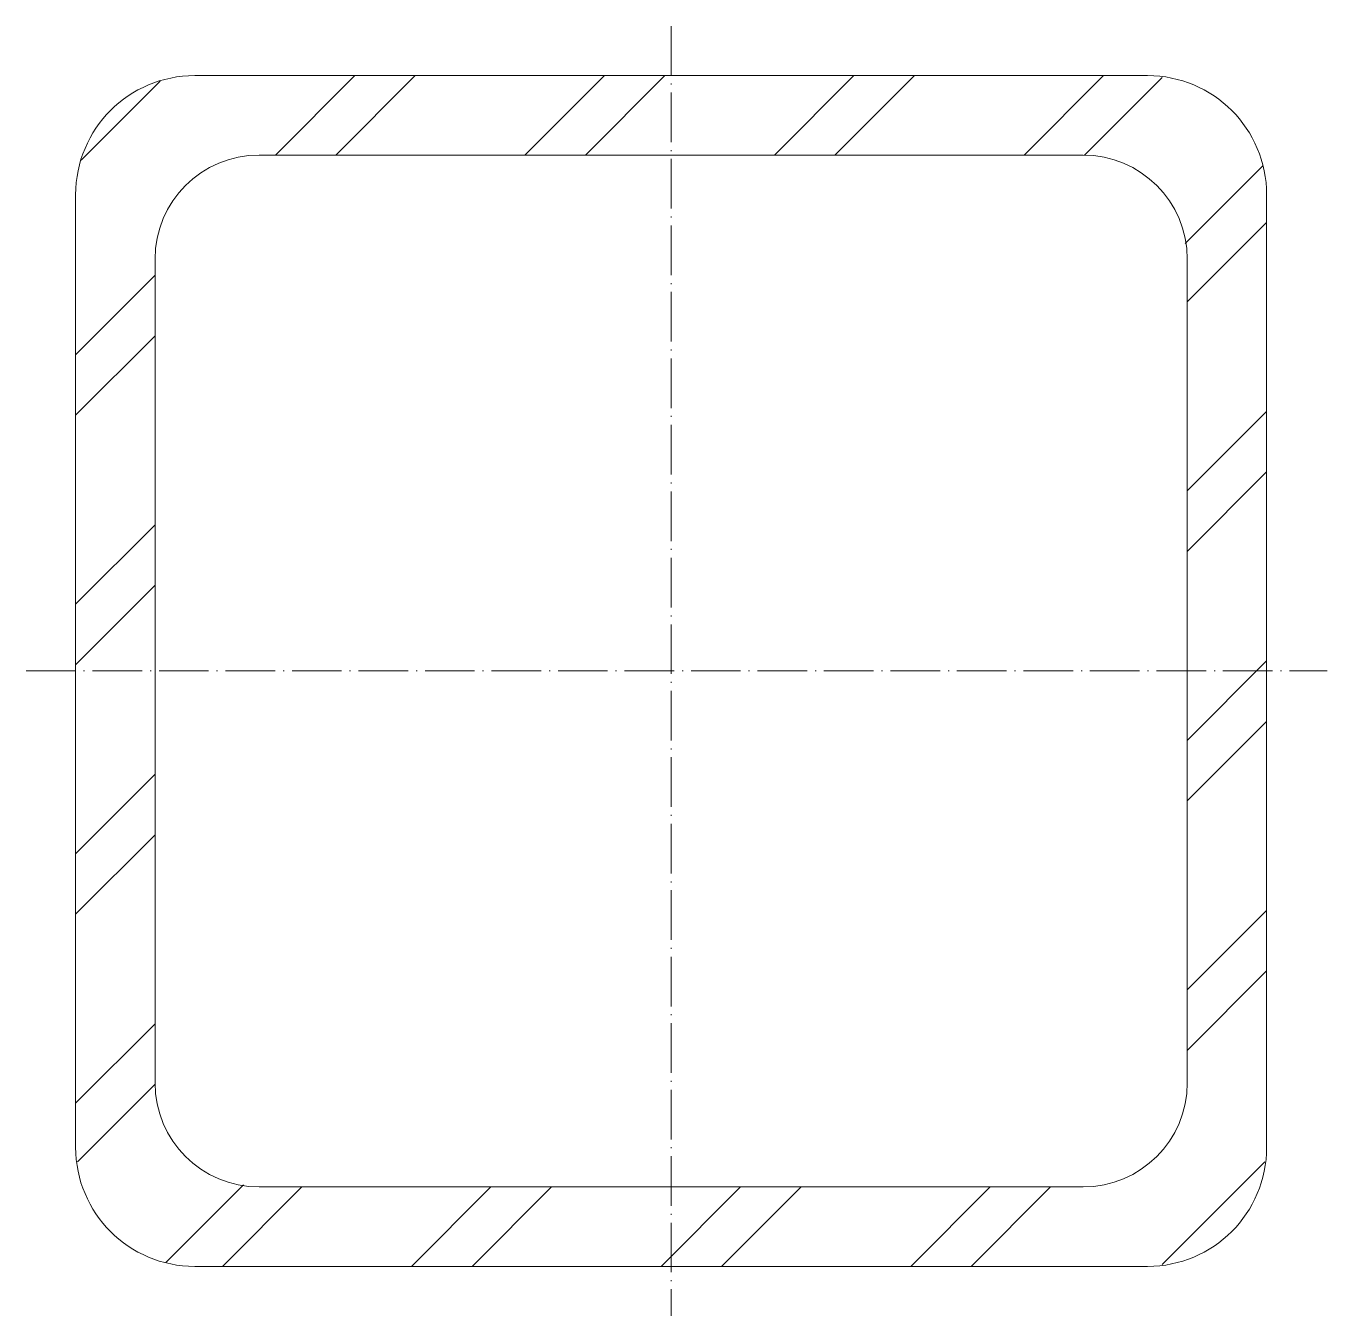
# Model space of a CAD drawing. Header units: metres. Extents: x -65 to 66, y -65 to 65.
import ezdxf

# ---------------------------------------------------------------- set-up
doc = ezdxf.new("R2010")
doc.units = ezdxf.units.M
doc.linetypes.add('MV_hartlijn_staal', pattern=[6.6, 5, -0.8, 0, -0.8])
doc.layers.add('A-DETL-GENF', color=92, linetype='Continuous', lineweight=18)

# ---------------------------------------------------------------- blocks, each defined once
blk = doc.blocks.new('28 Staalprofielen- koker SHS-2d - K120_8-3532358-00_0 Basismaterialen')
at = {"layer": 'A-DETL-GENF', "lineweight": 13}
h = blk.add_hatch(dxfattribs=at)
h.set_pattern_fill('FP_428', color=256, style=0, pattern_type=2)
h.set_pattern_definition([(45, (4150.222, 6329.11), (-12.57236, 12.57236), []), (45, (4150.222, 6348.16), (-12.57236, 12.57236), [])])
h.paths.add_polyline_path([(21.02, -60), (48, -60), (51.11, -59.59), (54, -58.39), (56.49, -56.49), (58.39, -54), (59.59, -51.11), (60, -48), (60, 48), (59.59, 51.11), (58.39, 54), (56.49, 56.49), (54, 58.39), (51.11, 59.59), (48, 60), (-48, 60), (-51.11, 59.59), (-54, 58.39), (-56.49, 56.49), (-58.39, 54), (-59.59, 51.11), (-60, 48), (-60, -48), (-59.59, -51.11), (-58.39, -54), (-56.49, -56.49), (-54, -58.39), (-51.11, -59.59), (-48, -60)])
h.paths.add_polyline_path([(21.02, -52), (-41.5, -52), (-44.22, -51.64), (-46.75, -50.59), (-48.92, -48.92), (-50.59, -46.75), (-51.64, -44.22), (-52, -41.5), (-52, 41.5), (-51.64, 44.22), (-50.59, 46.75), (-48.92, 48.92), (-46.75, 50.59), (-44.22, 51.64), (-41.5, 52), (41.5, 52), (44.22, 51.64), (46.75, 50.59), (48.92, 48.92), (50.59, 46.75), (51.64, 44.22), (52, 41.5), (52, -41.5), (51.64, -44.22), (50.59, -46.75), (48.92, -48.92), (46.75, -50.59), (44.22, -51.64), (41.5, -52)])
at = {"layer": 'A-DETL-GENF', "linetype": 'MV_hartlijn_staal', "lineweight": 13}
for p, q in [((0, 65), (0, -65)), ((-65, 0), (66.08, 0))]:
    blk.add_line(p, q, dxfattribs=at)
at = {"layer": 'A-DETL-GENF'}
for p, q in [((48, 60), (-48, 60)), ((-48, 60), (48, 60)), ((-41.5, 52), (41.5, 52)), ((-41.5, 52), (41.5, 52)), ((-60, 48), (-60, -48)), ((-60, -48), (-60, 48)), ((60, -48), (60, 48)), ((60, 48), (60, -48)), ((-52, -41.5), (-52, 41.5)), ((-52, -41.5), (-52, 41.5)), ((52, 41.5), (52, -41.5)), ((52, 41.5), (52, -41.5)), ((41.5, -52), (-41.5, -52)), ((41.5, -52), (-41.5, -52)), ((-48, -60), (48, -60)), ((48, -60), (-48, -60))]:
    blk.add_line(p, q, dxfattribs=at)
for centre, radius, start, end in [((-48, 48), 12, 90, 180), ((-48, 48), 12, 90, 180), ((48, 48), 12, 360, 90), ((48, 48), 12, 360, 90), ((-41.5, 41.5), 10.5, 90, 180), ((-41.5, 41.5), 10.5, 90, 180), ((41.5, 41.5), 10.5, 360, 90), ((41.5, 41.5), 10.5, 360, 90), ((-41.5, -41.5), 10.5, 180, 270), ((-41.5, -41.5), 10.5, 180, 270), ((41.5, -41.5), 10.5, 270, 0), ((41.5, -41.5), 10.5, 270, 360), ((-48, -48), 12, 180, 270), ((-48, -48), 12, 180, 270), ((48, -48), 12, 270, 0), ((48, -48), 12, 270, 0)]:
    blk.add_arc(centre, radius, start, end, dxfattribs=at)

msp = doc.modelspace()

# ---------------------------------------------------------------- block references
msp.add_blockref('28 Staalprofielen- koker SHS-2d - K120_8-3532358-00_0 Basismaterialen', (0, 0))

doc.saveas('drawing.dxf')
